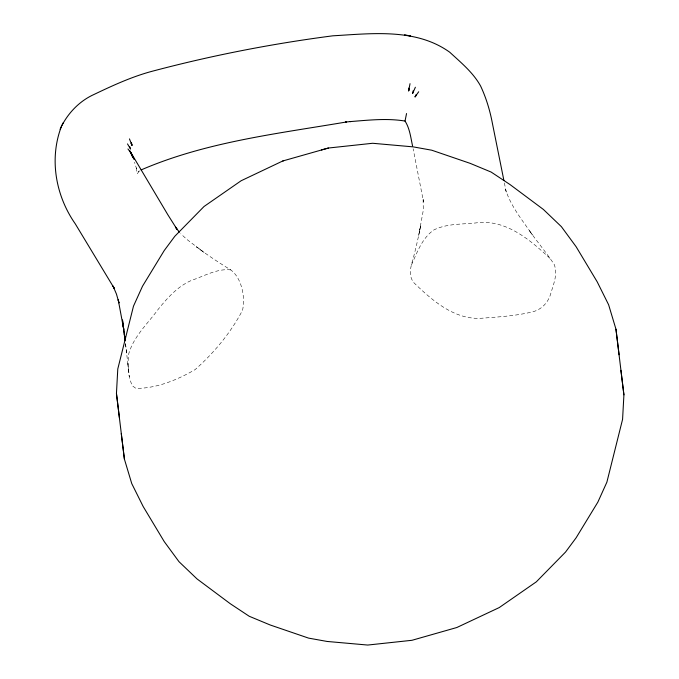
<?xml version="1.0" encoding="UTF-8"?>
<svg xmlns="http://www.w3.org/2000/svg" width="679" height="679" viewBox="0 0 679 679"><rect width="100%" height="100%" fill="white"/><g stroke="black" fill="none" stroke-linecap="round" stroke-linejoin="round"><path stroke-width="0.51" stroke-dasharray="3.4 2.55" d="M419.902 229.324L420.776 225.038L418.714 235.273L423.314 210.134L423.085 198.234L423.458 201.578L413.146 148.794M419.622 230.801C417.695 240.417 415.429 249.974 412.917 259.454C410.54 267.144 408.198 276.175 414.097 282.948C432.599 300.797 455.21 320.59 482.803 318.154C499.481 316.847 516.337 315.862 532.625 311.822C541.486 309.658 548.174 302.571 550.669 293.914C553.334 284.425 558.172 274.121 554.123 264.275C546.298 252.681 537.395 241.86 529.221 230.504L532.328 234.739C522.355 220.293 510.744 206.187 505.431 189.178L506.313 192.327L504.268 182.532M411.482 264.886C417.178 252.35 422.126 238.006 433.957 229.884C446.774 223.586 461.499 224.384 475.342 222.992C505.303 218.485 529.943 239.772 550.321 258.674M139.314 171.066L137.226 173.773L136.131 166.762L136.504 168.681L134.527 162.256M138.126 171.702L139.271 170.828M230.707 269.886C217.051 268.366 204.413 276.039 191.834 280.266C177.966 286.139 167.713 297.563 158.428 309.021C147.946 323.467 133.585 336.385 128.662 354.09C127.516 364.64 127.652 376.242 132.464 385.884L135.893 388.38C156.459 388.541 177.491 379.833 195.136 369.597C214.012 352.825 230.818 332.744 242.496 310.303C245.62 297.546 241.665 277.796 230.707 269.886C218.935 262.688 207.418 255.075 196.384 246.783L204.065 252.461L186.98 239.517L180.733 233.746M125.479 343.532L128.747 371.311M125.522 343.871L126.625 353.038M127.839 363.52L129.358 376.837"/><path stroke-width="1.02" d="M409.479 88.423L408.648 90.867L408.716 88.126M615.963 329.213L623.916 394.855L622.575 419.35L606.882 482.166L597.851 502.137L576.115 537.81L565.548 552.052L536.325 581.835L499.243 607.569L456.823 627.515L411.966 640.297L367.721 645.05L327.108 641.451L308.589 638.116L270.2 624.986L249.227 616.269L230.317 603.75L197.012 578.907L178.984 561.677L164.225 541.579L143.159 506.492L131.743 483.567L124.401 459.114L116.448 393.472L117.781 368.986L133.483 306.161L142.514 286.198L164.25 250.517L174.817 236.275L204.04 206.492L241.121 180.758L282.795 160.965L328.398 148.03L372.644 143.277L413.256 146.876L431.768 150.212L470.157 163.35L491.138 172.059L510.048 184.578L543.353 209.421L561.38 226.65L576.14 246.749L597.206 281.844L608.622 304.761L615.963 329.213L619.095 354.777M408.648 90.867L410.023 83.67M412.552 145.875C410.702 137.447 409.785 128.492 405.04 121.057L406.543 113.537M413.146 90.876L412.611 93.524L415.37 87.243M61.39 126.515C49.066 158.861 55.644 195.773 75.284 223.849L114.327 288.482L113.028 286.037L116.457 294.075L118.978 302.944L118.205 299.685L123.62 328.806M416.329 95.187L415.081 96.868L416.108 94.636M61.891 125.505C68.885 112.162 80.071 100.764 93.906 94.517C112.29 85.732 130.877 77.151 150.568 71.694C210.38 55.72 271.456 43.787 332.837 35.817C371.973 33.56 415.989 27.983 449.778 52.249C460.939 62.578 473.221 72.585 480.639 86.097C486.122 97.81 489.899 110.244 492.317 122.933L503.911 180.538M60.1 129.222L63.155 122.848M415.081 96.868L418.697 91.758M141.096 169.937C205.983 141.886 277.448 133.704 346.579 121.948L345.501 122.059L351.255 121.49L350.194 121.592C368.374 120.166 386.937 118.061 405.04 121.057M321.422 149.957L328.398 148.03M282.795 160.965L283.542 160.813M179.383 232.15L175.53 227.159L177.236 229.621L167.9 214.844L129.927 150.967L132.991 157.749L131.802 154.608M127.958 148.981L130.903 152.8L134.238 159.361L130.147 151.519L132.278 155.814M127.499 143.906L130.563 149.041L129.697 146.664M131.039 143.235L132.006 145.314L131.471 142.7M129.443 138.898L132.006 145.314M123.043 324.375L125.157 340.807M123.756 329.612L122.475 319.945L124.936 338.974M620.912 370.352L623.916 394.855M116.448 393.472L119.453 417.984M121.269 433.55L124.401 459.114M124.35 334.289L125.106 340.451M410.388 35.792L404.54 35.113L410.388 35.792"/></g></svg>
